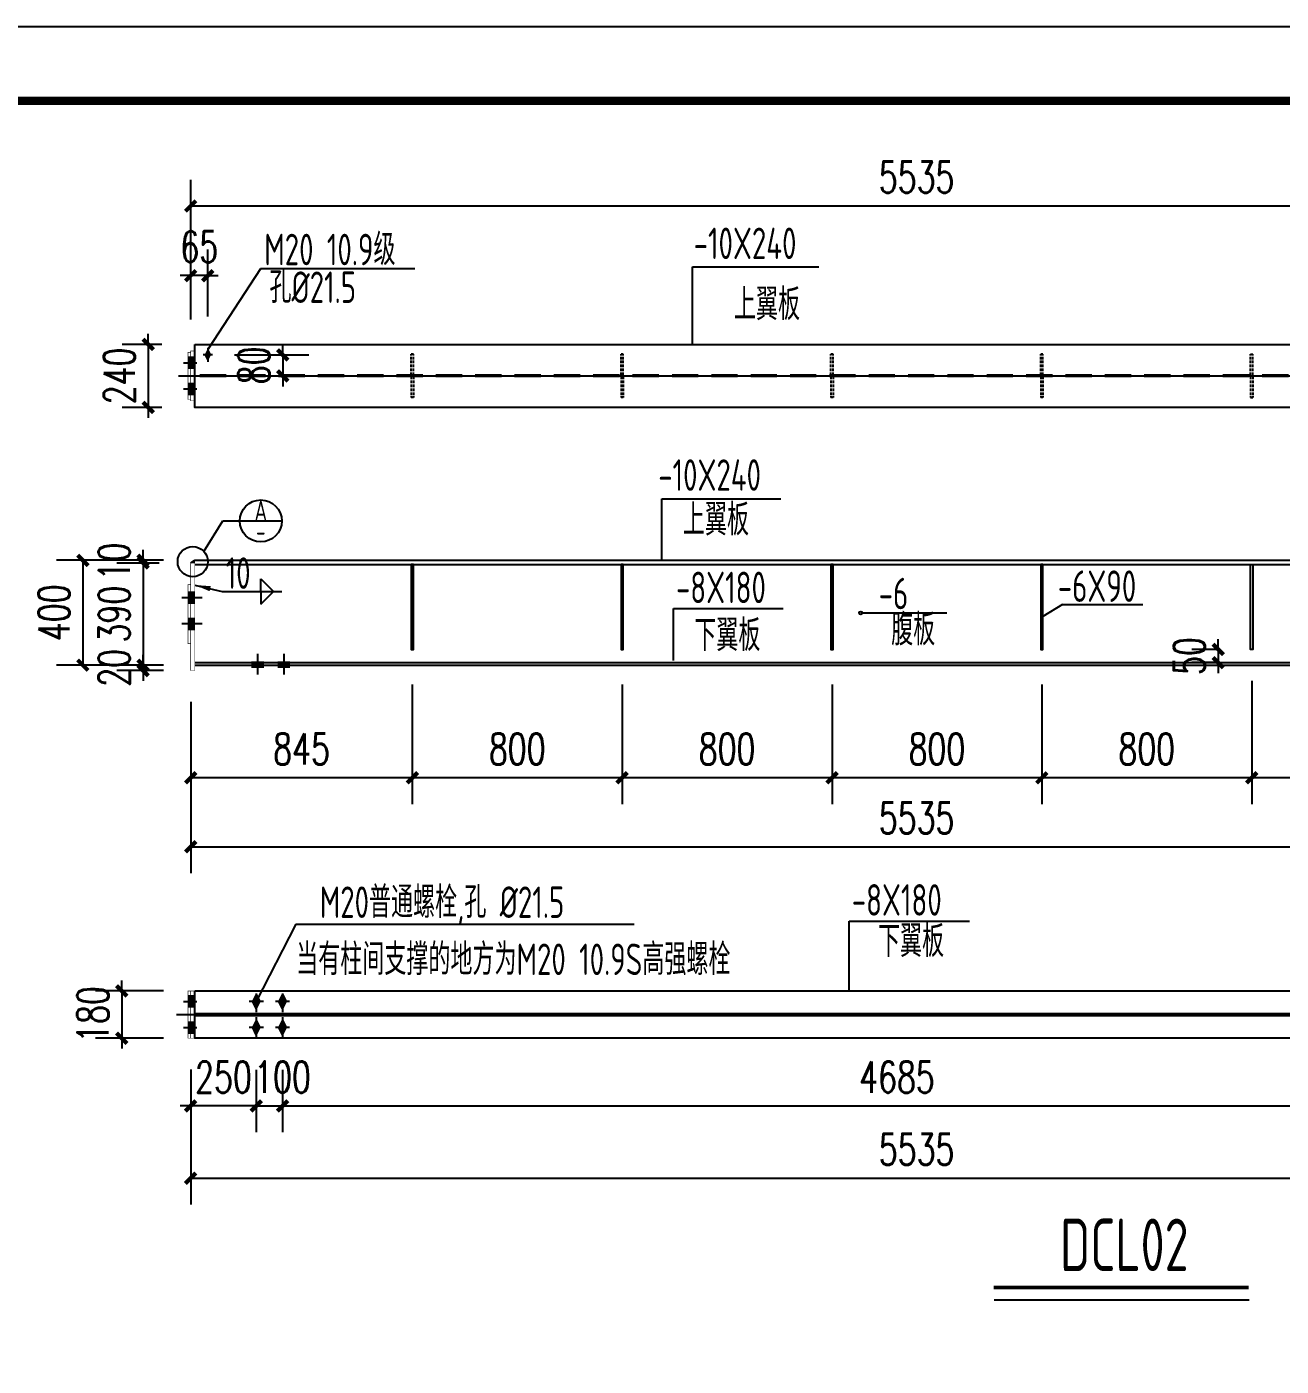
# Model space of a CAD drawing. Extents: x -89996 to 1006241, y -2176 to 440573.
# Drawn here: x 962799 to 986711, y 147058 to 172594 of the extents above; entities that cross this region are included whole.
import ezdxf
from ezdxf.enums import TextEntityAlignment as Align

# ---------------------------------------------------------------- set-up
doc = ezdxf.new("R2010")
doc.units = 0
doc.header["$LTSCALE"] = 1000
doc.header["$MEASUREMENT"] = 0
doc.linetypes.add('ACAD_ISO04W100', pattern=[30.5, 24, -3, 0.5, -3])
doc.linetypes.add('DASHED', pattern=[0.75, 0.5, -0.25])
for name, color, linetype in [('AXIS', 3, 'Continuous'), ('BOLT', 251, 'Continuous'), ('NUM', 7, 'Continuous'), ('PUB_TITLE', 4, 'Continuous'), ('PZ', 202, 'Continuous'), ('TEXT', 7, 'Continuous'), ('THIN', 7, 'Continuous'), ('WELD', 7, 'Continuous'), ('吊车梁', 161, 'Continuous'), ('框线', 252, 'Continuous'), ('粗实线', 2, 'Continuous'), ('轴线', 8, 'ACAD_ISO04W100')]:
    doc.layers.add(name, color=color, linetype=linetype)
doc.styles.add('_TCH_DIM_T3', font='SIMPLEX', dxfattribs={"width": 0.705882, "bigfont": 'GBCBIG'})
doc.styles.get("Standard").update_dxf_attribs({"font": 'gbenor.shx', "bigfont": 'gbcbig.shx'})
doc.styles.add('TSSD_Label', font='tssdeng.shx', dxfattribs={"width": 0.7, "bigfont": 'hztxt.shx'})
doc.styles.add('TSSD_Num', font='Tssdeng.shx', dxfattribs={"width": 0.7, "bigfont": 'hztxt.shx'})
doc.dimstyles.new('TCH-200-5', dxfattribs={"dimtxt": 595, "dimasz": 200, "dimexe": 500, "dimexo": 600, "dimgap": 252.5, "dimtad": 1, "dimdec": 0, "dimlfac": 0.2, "dimzin": 0, "dimdsep": 46, "dimtxsty": '_TCH_DIM_T3', "dimblk": 'ARCHTICK', "dimcen": 0.09, "dimclrd": 124, "dimclre": 124, "dimclrt": 7, "dimazin": 2, "dimtfac": 1, "dimtdec": 0, "dimtix": 1, "dimtmove": 2, "dimatfit": 3, "dimfxl": 0, "dimtolj": 1, "dimtzin": 0, "dimarcsym": 0})
doc.dimstyles.new('TSSD_LEADER_STYLE_200.0', dxfattribs={"dimtxt": 0.18, "dimasz": 200, "dimexe": 0.18, "dimexo": 0.0625, "dimgap": 0.09, "dimtad": 0, "dimtih": 1, "dimtoh": 1, "dimdec": 4, "dimzin": 0, "dimdsep": 46, "dimtxsty": 'Standard', "dimcen": 0.09, "dimadec": 0, "dimazin": 0, "dimtfac": 1, "dimtdec": 4, "dimtofl": 0, "dimtmove": 0, "dimatfit": 3, "dimfxl": 0, "dimtolj": 1, "dimtzin": 0, "dimarcsym": 0})

# ---------------------------------------------------------------- blocks, each defined once
blk = doc.blocks.new('ts_idx')
at = {"layer": 'THIN', "color": 0, "linetype": 'ByBlock', "lineweight": -2}
blk.add_line((-0.5, 0), (0.5, 0), dxfattribs=at)
blk.add_circle((0, 0), 0.5, dxfattribs=at)
at = {"layer": 'THIN', "color": 0, "linetype": 'ByBlock', "lineweight": -2, "style": 'TSSD_Num', "width": 0.7}
for tag, p in [('1', (0, 0.25)), ('A', (0, -0.25))]:
    blk.add_attdef(tag, text='', height=0.5, dxfattribs=at).set_placement(p, align=Align.MIDDLE_CENTER)
blk = doc.blocks.new('_WELD004')
at = {"color": 0, "linetype": 'ByBlock'}
for p, q in [((0, 1), (1, 0)), ((0, 0), (0, 1))]:
    blk.add_line(p, q, dxfattribs=at)
blk = doc.blocks.new('_ArchTick')
at = {"color": 0, "linetype": 'ByBlock', "const_width": 0.4}
blk.add_lwpolyline([(-0.5, -0.5), (0.5, 0.5)], dxfattribs=at)
blk = doc.blocks.new('*D1348')
at = {"layer": 'AXIS', "color": 124, "lineweight": -2, "transparency": 16777216}
for p, q in [((985510, 160722), (985510, 160922)), ((985528, 160722), (985010, 160722)), ((985510, 160722), (985510, 160472)), ((985509, 160472), (985010, 160472)), ((985510, 160472), (985510, 160272))]:
    blk.add_line(p, q, dxfattribs=at)
at = {"layer": 'Defpoints', "color": 0, "transparency": 16777216}
for p in [(986128, 160722, -3397), (985510, 160472), (986109, 160472, -6435)]:
    blk.add_point(p, dxfattribs=at)
at = {"layer": 'AXIS', "color": 124, "lineweight": -2, "transparency": 16777216, "xscale": 200, "yscale": 200, "zscale": 200}
for p, rotation in [((985510, 160722), 270), ((985510, 160472), 90)]:
    blk.add_blockref('_ArchTick', p, dxfattribs=dict(at, rotation=rotation))
at = {"layer": 'AXIS', "color": 7, "transparency": 16777216, "insert": (984960, 160597), "char_height": 595, "attachment_point": 5, "rotation": 90, "style": '_TCH_DIM_T3'}
blk.add_mtext('\\A1;50', dxfattribs=at)
blk = doc.blocks.new('*D1358')
at = {"layer": 'AXIS', "color": 124, "lineweight": -2, "transparency": 16777216}
for p, q in [((967678, 166338), (967678, 166538)), ((966758, 166338), (968178, 166338)), ((967678, 166338), (967678, 165938)), ((966712, 165938), (968178, 165938)), ((967678, 165938), (967678, 165738))]:
    blk.add_line(p, q, dxfattribs=at)
at = {"layer": 'Defpoints', "color": 0, "transparency": 16777216}
for p in [(966158, 166338, 2366), (966112, 165938, 2174), (967678, 165938)]:
    blk.add_point(p, dxfattribs=at)
at = {"layer": 'AXIS', "color": 124, "lineweight": -2, "transparency": 16777216, "xscale": 200, "yscale": 200, "zscale": 200}
for p, rotation in [((967678, 166338), 270), ((967678, 165938), 90)]:
    blk.add_blockref('_ArchTick', p, dxfattribs=dict(at, rotation=rotation))
at = {"layer": 'AXIS', "color": 7, "transparency": 16777216, "insert": (967128, 166138), "char_height": 595, "attachment_point": 5, "rotation": 90, "style": '_TCH_DIM_T3'}
blk.add_mtext('\\A1;80', dxfattribs=at)
blk = doc.blocks.new('*D1359')
at = {"layer": 'AXIS', "color": 124, "lineweight": -2, "transparency": 16777216}
for p, q in [((965923, 167013), (965923, 168349)), ((966248, 167073), (966248, 168349)), ((965923, 167849), (965723, 167849)), ((966248, 167849), (965923, 167849)), ((966248, 167849), (966448, 167849))]:
    blk.add_line(p, q, dxfattribs=at)
at = {"layer": 'Defpoints', "color": 0, "transparency": 16777216}
for p in [(965923, 167849), (965923, 166413, 2366), (966248, 166473, 2366)]:
    blk.add_point(p, dxfattribs=at)
at = {"layer": 'AXIS', "color": 124, "lineweight": -2, "transparency": 16777216, "xscale": 200, "yscale": 200, "zscale": 200}
blk.add_blockref('_ArchTick', (965923, 167849), dxfattribs=at)
at = {"layer": 'AXIS', "color": 124, "lineweight": -2, "transparency": 16777216, "xscale": 200, "yscale": 200, "zscale": 200, "rotation": 180}
blk.add_blockref('_ArchTick', (966248, 167849), dxfattribs=at)
at = {"layer": 'AXIS', "color": 7, "transparency": 16777216, "insert": (966086, 168399), "char_height": 595, "attachment_point": 5, "style": '_TCH_DIM_T3'}
blk.add_mtext('\\A1;65', dxfattribs=at)
blk = doc.blocks.new('*D1349')
at = {"layer": 'AXIS', "color": 124, "lineweight": -2, "transparency": 16777216}
for p, q in [((965373, 166538), (964614, 166538)), ((965114, 166538), (965114, 166738)), ((965114, 166538), (965114, 165338)), ((965373, 165338), (964614, 165338)), ((965114, 165338), (965114, 165138))]:
    blk.add_line(p, q, dxfattribs=at)
at = {"layer": 'Defpoints', "color": 0, "transparency": 16777216}
for p in [(965973, 166538, 2123), (965114, 165338), (965973, 165338, 2123)]:
    blk.add_point(p, dxfattribs=at)
at = {"layer": 'AXIS', "color": 124, "lineweight": -2, "transparency": 16777216, "xscale": 200, "yscale": 200, "zscale": 200}
for p, rotation in [((965114, 166538), 270), ((965114, 165338), 90)]:
    blk.add_blockref('_ArchTick', p, dxfattribs=dict(at, rotation=rotation))
at = {"layer": 'AXIS', "color": 7, "transparency": 16777216, "insert": (964564, 165938), "char_height": 595, "attachment_point": 5, "rotation": 90, "style": '_TCH_DIM_T3'}
blk.add_mtext('\\A1;240', dxfattribs=at)
blk = doc.blocks.new('*D1360')
at = {"layer": 'AXIS', "color": 124, "lineweight": -2, "transparency": 16777216}
for p, q in [((965403, 162422), (964515, 162422)), ((965015, 162422), (965015, 162622)), ((965015, 162422), (965015, 162371)), ((965323, 162371), (964515, 162371)), ((965015, 162371), (965015, 162171))]:
    blk.add_line(p, q, dxfattribs=at)
at = {"layer": 'Defpoints', "color": 0, "transparency": 16777216}
for p in [(966003, 162422, 16984), (965015, 162371), (965923, 162371, 16984)]:
    blk.add_point(p, dxfattribs=at)
at = {"layer": 'AXIS', "color": 124, "lineweight": -2, "transparency": 16777216, "xscale": 200, "yscale": 200, "zscale": 200}
for p, rotation in [((965015, 162422), 270), ((965015, 162371), 90)]:
    blk.add_blockref('_ArchTick', p, dxfattribs=dict(at, rotation=rotation))
at = {"layer": 'AXIS', "color": 7, "transparency": 16777216, "insert": (964465, 162396), "char_height": 595, "attachment_point": 5, "rotation": 90, "style": '_TCH_DIM_T3'}
blk.add_mtext('\\A1;10', dxfattribs=at)
blk = doc.blocks.new('*D1361')
at = {"layer": 'AXIS', "color": 124, "lineweight": -2, "transparency": 16777216}
for p, q in [((965015, 160422), (965015, 160622)), ((965403, 160422), (964515, 160422)), ((965015, 160422), (965015, 160322)), ((965403, 160322), (964515, 160322)), ((965015, 160322), (965015, 160122))]:
    blk.add_line(p, q, dxfattribs=at)
at = {"layer": 'Defpoints', "color": 0, "transparency": 16777216}
for p in [(966003, 160422, 16984), (965015, 160322), (966003, 160322, 16984)]:
    blk.add_point(p, dxfattribs=at)
at = {"layer": 'AXIS', "color": 124, "lineweight": -2, "transparency": 16777216, "xscale": 200, "yscale": 200, "zscale": 200}
for p, rotation in [((965015, 160422), 270), ((965015, 160322), 90)]:
    blk.add_blockref('_ArchTick', p, dxfattribs=dict(at, rotation=rotation))
at = {"layer": 'AXIS', "color": 7, "transparency": 16777216, "insert": (964465, 160372), "char_height": 595, "attachment_point": 5, "rotation": 90, "style": '_TCH_DIM_T3'}
blk.add_mtext('\\A1;20', dxfattribs=at)
blk = doc.blocks.new('*D1350')
at = {"layer": 'AXIS', "color": 124, "lineweight": -2, "transparency": 16777216}
for p, q in [((965923, 159722), (965923, 156460)), ((993598, 159722), (993598, 156460)), ((965923, 156960), (993598, 156960))]:
    blk.add_line(p, q, dxfattribs=at)
at = {"layer": 'Defpoints', "color": 0, "transparency": 16777216}
for p in [(965923, 160322, 3397), (993598, 160322, 9074), (993598, 156960)]:
    blk.add_point(p, dxfattribs=at)
at = {"layer": 'AXIS', "color": 124, "lineweight": -2, "transparency": 16777216, "xscale": 200, "yscale": 200, "zscale": 200, "rotation": 180}
blk.add_blockref('_ArchTick', (965923, 156960), dxfattribs=at)
at = {"layer": 'AXIS', "color": 124, "lineweight": -2, "transparency": 16777216, "xscale": 200, "yscale": 200, "zscale": 200}
blk.add_blockref('_ArchTick', (993598, 156960), dxfattribs=at)
at = {"layer": 'AXIS', "color": 7, "transparency": 16777216, "insert": (979761, 157510), "char_height": 595, "width": 1480, "attachment_point": 5, "style": '_TCH_DIM_T3'}
blk.add_mtext('\\A1;5535', dxfattribs=at)
blk = doc.blocks.new('*D1351')
at = {"layer": 'AXIS', "color": 124, "lineweight": -2, "transparency": 16777216}
for p, q in [((970148, 160057), (970148, 157776)), ((974148, 160057), (974148, 157776)), ((974148, 158276), (970148, 158276))]:
    blk.add_line(p, q, dxfattribs=at)
at = {"layer": 'Defpoints', "color": 0, "transparency": 16777216}
for p in [(970148, 160657), (974148, 160657), (970148, 158276)]:
    blk.add_point(p, dxfattribs=at)
at = {"layer": 'AXIS', "color": 124, "lineweight": -2, "transparency": 16777216, "xscale": 200, "yscale": 200, "zscale": 200, "rotation": 180}
blk.add_blockref('_ArchTick', (970148, 158276), dxfattribs=at)
at = {"layer": 'AXIS', "color": 124, "lineweight": -2, "transparency": 16777216, "xscale": 200, "yscale": 200, "zscale": 200}
blk.add_blockref('_ArchTick', (974148, 158276), dxfattribs=at)
at = {"layer": 'AXIS', "color": 7, "transparency": 16777216, "insert": (972148, 158826), "char_height": 595, "attachment_point": 5, "style": '_TCH_DIM_T3'}
blk.add_mtext('\\A1;800', dxfattribs=at)
blk = doc.blocks.new('*D1352')
at = {"layer": 'AXIS', "color": 124, "lineweight": -2, "transparency": 16777216}
for p, q in [((970148, 160057), (970148, 157776)), ((965923, 159722), (965923, 157776)), ((970148, 158276), (965923, 158276))]:
    blk.add_line(p, q, dxfattribs=at)
at = {"layer": 'Defpoints', "color": 0, "transparency": 16777216}
for p in [(970148, 160657), (965923, 160322, 3397), (965923, 158276)]:
    blk.add_point(p, dxfattribs=at)
at = {"layer": 'AXIS', "color": 124, "lineweight": -2, "transparency": 16777216, "xscale": 200, "yscale": 200, "zscale": 200, "rotation": 180}
blk.add_blockref('_ArchTick', (965923, 158276), dxfattribs=at)
at = {"layer": 'AXIS', "color": 124, "lineweight": -2, "transparency": 16777216, "xscale": 200, "yscale": 200, "zscale": 200}
blk.add_blockref('_ArchTick', (970148, 158276), dxfattribs=at)
at = {"layer": 'AXIS', "color": 7, "transparency": 16777216, "insert": (968036, 158826), "char_height": 595, "attachment_point": 5, "style": '_TCH_DIM_T3'}
blk.add_mtext('\\A1;845', dxfattribs=at)
blk = doc.blocks.new('*D1362')
at = {"layer": 'AXIS', "color": 124, "lineweight": -2, "transparency": 16777216}
for p, q in [((965403, 162422), (963368, 162422)), ((963868, 162422), (963868, 160422)), ((965403, 160422), (963368, 160422))]:
    blk.add_line(p, q, dxfattribs=at)
at = {"layer": 'Defpoints', "color": 0, "transparency": 16777216}
for p in [(966003, 162422, 3397), (963868, 160422), (966003, 160422, 3397)]:
    blk.add_point(p, dxfattribs=at)
at = {"layer": 'AXIS', "color": 124, "lineweight": -2, "transparency": 16777216, "xscale": 200, "yscale": 200, "zscale": 200}
for p, rotation in [((963868, 162422), 90), ((963868, 160422), 270)]:
    blk.add_blockref('_ArchTick', p, dxfattribs=dict(at, rotation=rotation))
at = {"layer": 'AXIS', "color": 7, "transparency": 16777216, "insert": (963318, 161422), "char_height": 595, "attachment_point": 5, "rotation": 90, "style": '_TCH_DIM_T3'}
blk.add_mtext('\\A1;400', dxfattribs=at)
blk = doc.blocks.new('*D1363')
at = {"layer": 'AXIS', "color": 124, "lineweight": -2, "transparency": 16777216}
for p, q in [((965323, 162371), (964515, 162371)), ((965015, 162371), (965015, 160422)), ((965403, 160422), (964515, 160422))]:
    blk.add_line(p, q, dxfattribs=at)
at = {"layer": 'Defpoints', "color": 0, "transparency": 16777216}
for p in [(965923, 162371, 3397), (965015, 160422), (966003, 160422, 3397)]:
    blk.add_point(p, dxfattribs=at)
at = {"layer": 'AXIS', "color": 124, "lineweight": -2, "transparency": 16777216, "xscale": 200, "yscale": 200, "zscale": 200}
for p, rotation in [((965015, 162371), 90), ((965015, 160422), 270)]:
    blk.add_blockref('_ArchTick', p, dxfattribs=dict(at, rotation=rotation))
at = {"layer": 'AXIS', "color": 7, "transparency": 16777216, "insert": (964465, 161396), "char_height": 595, "attachment_point": 5, "rotation": 90, "style": '_TCH_DIM_T3'}
blk.add_mtext('\\A1;390', dxfattribs=at)
blk = doc.blocks.new('*D1353')
at = {"layer": 'AXIS', "color": 124, "lineweight": -2, "transparency": 16777216}
for p, q in [((965923, 167013), (965923, 169678)), ((993598, 167013), (993598, 169678)), ((965923, 169178), (993598, 169178))]:
    blk.add_line(p, q, dxfattribs=at)
at = {"layer": 'Defpoints', "color": 0, "transparency": 16777216}
for p in [(993598, 169178), (965923, 166413, 3397), (993598, 166413, 9074)]:
    blk.add_point(p, dxfattribs=at)
at = {"layer": 'AXIS', "color": 124, "lineweight": -2, "transparency": 16777216, "xscale": 200, "yscale": 200, "zscale": 200, "rotation": 180}
blk.add_blockref('_ArchTick', (965923, 169178), dxfattribs=at)
at = {"layer": 'AXIS', "color": 124, "lineweight": -2, "transparency": 16777216, "xscale": 200, "yscale": 200, "zscale": 200}
blk.add_blockref('_ArchTick', (993598, 169178), dxfattribs=at)
at = {"layer": 'AXIS', "color": 7, "transparency": 16777216, "insert": (979761, 169728), "char_height": 595, "attachment_point": 5, "style": '_TCH_DIM_T3'}
blk.add_mtext('\\A1;5535', dxfattribs=at)
blk = doc.blocks.new('*D1364')
at = {"layer": 'AXIS', "color": 124, "lineweight": -2, "transparency": 16777216}
for p, q in [((964609, 154213), (964609, 154413)), ((965403, 154213), (964109, 154213)), ((964609, 154213), (964609, 153313)), ((965403, 153313), (964109, 153313)), ((964609, 153313), (964609, 153113))]:
    blk.add_line(p, q, dxfattribs=at)
at = {"layer": 'Defpoints', "color": 0, "transparency": 16777216}
for p in [(966003, 154213, 2977), (964609, 153313), (966003, 153313, 2977)]:
    blk.add_point(p, dxfattribs=at)
at = {"layer": 'AXIS', "color": 124, "lineweight": -2, "transparency": 16777216, "xscale": 200, "yscale": 200, "zscale": 200}
for p, rotation in [((964609, 154213), 270), ((964609, 153313), 90)]:
    blk.add_blockref('_ArchTick', p, dxfattribs=dict(at, rotation=rotation))
at = {"layer": 'AXIS', "color": 7, "transparency": 16777216, "insert": (964059, 153763), "char_height": 595, "attachment_point": 5, "rotation": 90, "style": '_TCH_DIM_T3'}
blk.add_mtext('\\A1;180', dxfattribs=at)
blk = doc.blocks.new('*D1365')
at = {"layer": 'AXIS', "color": 124, "lineweight": -2, "transparency": 16777216}
for p, q in [((965923, 152713), (965923, 151520)), ((967173, 152710), (967173, 151520)), ((965923, 152020), (965723, 152020)), ((967173, 152020), (965923, 152020)), ((967173, 152020), (967373, 152020))]:
    blk.add_line(p, q, dxfattribs=at)
at = {"layer": 'Defpoints', "color": 0, "transparency": 16777216}
for p in [(965923, 153313, 3397), (967173, 153310, 2977), (965923, 152020)]:
    blk.add_point(p, dxfattribs=at)
at = {"layer": 'AXIS', "color": 124, "lineweight": -2, "transparency": 16777216, "xscale": 200, "yscale": 200, "zscale": 200}
blk.add_blockref('_ArchTick', (965923, 152020), dxfattribs=at)
at = {"layer": 'AXIS', "color": 124, "lineweight": -2, "transparency": 16777216, "xscale": 200, "yscale": 200, "zscale": 200, "rotation": 180}
blk.add_blockref('_ArchTick', (967173, 152020), dxfattribs=at)
at = {"layer": 'AXIS', "color": 7, "transparency": 16777216, "insert": (966548, 152570), "char_height": 595, "attachment_point": 5, "style": '_TCH_DIM_T3'}
blk.add_mtext('\\A1;250', dxfattribs=at)
blk = doc.blocks.new('*D1366')
at = {"layer": 'AXIS', "color": 124, "lineweight": -2, "transparency": 16777216}
for p, q in [((967173, 152710), (967173, 151520)), ((967673, 152710), (967673, 151520)), ((967173, 152020), (966973, 152020)), ((967173, 152020), (967673, 152020)), ((967673, 152020), (967873, 152020))]:
    blk.add_line(p, q, dxfattribs=at)
at = {"layer": 'Defpoints', "color": 0, "transparency": 16777216}
for p in [(967173, 153310, 2977), (967673, 153310, 2977), (967673, 152020)]:
    blk.add_point(p, dxfattribs=at)
at = {"layer": 'AXIS', "color": 124, "lineweight": -2, "transparency": 16777216, "xscale": 200, "yscale": 200, "zscale": 200}
blk.add_blockref('_ArchTick', (967173, 152020), dxfattribs=at)
at = {"layer": 'AXIS', "color": 124, "lineweight": -2, "transparency": 16777216, "xscale": 200, "yscale": 200, "zscale": 200, "rotation": 180}
blk.add_blockref('_ArchTick', (967673, 152020), dxfattribs=at)
at = {"layer": 'AXIS', "color": 7, "transparency": 16777216, "insert": (967673, 152570), "char_height": 595, "attachment_point": 5, "style": '_TCH_DIM_T3'}
blk.add_mtext('\\A1;100', dxfattribs=at)
blk = doc.blocks.new('*D1367')
at = {"layer": 'AXIS', "color": 124, "lineweight": -2, "transparency": 16777216}
for p, q in [((967673, 152710), (967673, 151520)), ((991098, 152710), (991098, 151520)), ((967673, 152020), (991098, 152020))]:
    blk.add_line(p, q, dxfattribs=at)
at = {"layer": 'Defpoints', "color": 0, "transparency": 16777216}
for p in [(967673, 153310, 2977), (991098, 153310, 25219), (991098, 152020)]:
    blk.add_point(p, dxfattribs=at)
at = {"layer": 'AXIS', "color": 124, "lineweight": -2, "transparency": 16777216, "xscale": 200, "yscale": 200, "zscale": 200, "rotation": 180}
blk.add_blockref('_ArchTick', (967673, 152020), dxfattribs=at)
at = {"layer": 'AXIS', "color": 124, "lineweight": -2, "transparency": 16777216, "xscale": 200, "yscale": 200, "zscale": 200}
blk.add_blockref('_ArchTick', (991098, 152020), dxfattribs=at)
at = {"layer": 'AXIS', "color": 7, "transparency": 16777216, "insert": (979386, 152570), "char_height": 595, "attachment_point": 5, "style": '_TCH_DIM_T3'}
blk.add_mtext('\\A1;4685', dxfattribs=at)
blk = doc.blocks.new('*D1368')
at = {"layer": 'AXIS', "color": 124, "lineweight": -2, "transparency": 16777216}
for p, q in [((965923, 152713), (965923, 150142)), ((993598, 152713), (993598, 150142)), ((965923, 150642), (993598, 150642))]:
    blk.add_line(p, q, dxfattribs=at)
at = {"layer": 'Defpoints', "color": 0, "transparency": 16777216}
for p in [(965923, 153313, 3397), (993598, 153313, 8654), (993598, 150642)]:
    blk.add_point(p, dxfattribs=at)
at = {"layer": 'AXIS', "color": 124, "lineweight": -2, "transparency": 16777216, "xscale": 200, "yscale": 200, "zscale": 200, "rotation": 180}
blk.add_blockref('_ArchTick', (965923, 150642), dxfattribs=at)
at = {"layer": 'AXIS', "color": 124, "lineweight": -2, "transparency": 16777216, "xscale": 200, "yscale": 200, "zscale": 200}
blk.add_blockref('_ArchTick', (993598, 150642), dxfattribs=at)
at = {"layer": 'AXIS', "color": 7, "transparency": 16777216, "insert": (979761, 151192), "char_height": 595, "attachment_point": 5, "style": '_TCH_DIM_T3'}
blk.add_mtext('\\A1;{\\W0.70588;5535}', dxfattribs=at)
blk = doc.blocks.new('*D1354')
at = {"layer": 'AXIS', "color": 124, "lineweight": -2, "transparency": 16777216}
for p, q in [((978148, 160057), (978148, 157776)), ((982148, 160057), (982148, 157776)), ((982148, 158276), (978148, 158276))]:
    blk.add_line(p, q, dxfattribs=at)
at = {"layer": 'Defpoints', "color": 0, "transparency": 16777216}
for p in [(978148, 160657), (982148, 160657), (978148, 158276)]:
    blk.add_point(p, dxfattribs=at)
at = {"layer": 'AXIS', "color": 124, "lineweight": -2, "transparency": 16777216, "xscale": 200, "yscale": 200, "zscale": 200, "rotation": 180}
blk.add_blockref('_ArchTick', (978148, 158276), dxfattribs=at)
at = {"layer": 'AXIS', "color": 124, "lineweight": -2, "transparency": 16777216, "xscale": 200, "yscale": 200, "zscale": 200}
blk.add_blockref('_ArchTick', (982148, 158276), dxfattribs=at)
at = {"layer": 'AXIS', "color": 7, "transparency": 16777216, "insert": (980148, 158826), "char_height": 595, "attachment_point": 5, "style": '_TCH_DIM_T3'}
blk.add_mtext('\\A1;800', dxfattribs=at)
blk = doc.blocks.new('*D1355')
at = {"layer": 'AXIS', "color": 124, "lineweight": -2, "transparency": 16777216}
for p, q in [((986148, 160122), (986148, 157776)), ((982148, 160057), (982148, 157776)), ((986148, 158276), (982148, 158276))]:
    blk.add_line(p, q, dxfattribs=at)
at = {"layer": 'Defpoints', "color": 0, "transparency": 16777216}
for p in [(982148, 160657), (986148, 160722), (982148, 158276)]:
    blk.add_point(p, dxfattribs=at)
at = {"layer": 'AXIS', "color": 124, "lineweight": -2, "transparency": 16777216, "xscale": 200, "yscale": 200, "zscale": 200, "rotation": 180}
blk.add_blockref('_ArchTick', (982148, 158276), dxfattribs=at)
at = {"layer": 'AXIS', "color": 124, "lineweight": -2, "transparency": 16777216, "xscale": 200, "yscale": 200, "zscale": 200}
blk.add_blockref('_ArchTick', (986148, 158276), dxfattribs=at)
at = {"layer": 'AXIS', "color": 7, "transparency": 16777216, "insert": (984148, 158826), "char_height": 595, "attachment_point": 5, "style": '_TCH_DIM_T3'}
blk.add_mtext('\\A1;800', dxfattribs=at)
blk = doc.blocks.new('*D1356')
at = {"layer": 'AXIS', "color": 124, "lineweight": -2, "transparency": 16777216}
for p, q in [((986148, 160122), (986148, 157776)), ((990148, 160122), (990148, 157776)), ((990148, 158276), (986148, 158276))]:
    blk.add_line(p, q, dxfattribs=at)
at = {"layer": 'Defpoints', "color": 0, "transparency": 16777216}
for p in [(986148, 160722), (990148, 160722), (986148, 158276)]:
    blk.add_point(p, dxfattribs=at)
at = {"layer": 'AXIS', "color": 124, "lineweight": -2, "transparency": 16777216, "xscale": 200, "yscale": 200, "zscale": 200, "rotation": 180}
blk.add_blockref('_ArchTick', (986148, 158276), dxfattribs=at)
at = {"layer": 'AXIS', "color": 124, "lineweight": -2, "transparency": 16777216, "xscale": 200, "yscale": 200, "zscale": 200}
blk.add_blockref('_ArchTick', (990148, 158276), dxfattribs=at)
at = {"layer": 'AXIS', "color": 7, "transparency": 16777216, "insert": (988148, 158826), "char_height": 595, "attachment_point": 5, "style": '_TCH_DIM_T3'}
blk.add_mtext('\\A1;800', dxfattribs=at)
blk = doc.blocks.new('*D1357')
at = {"layer": 'AXIS', "color": 124, "lineweight": -2, "transparency": 16777216}
for p, q in [((974148, 160057), (974148, 157776)), ((978148, 160057), (978148, 157776)), ((978148, 158276), (974148, 158276))]:
    blk.add_line(p, q, dxfattribs=at)
at = {"layer": 'Defpoints', "color": 0, "transparency": 16777216}
for p in [(974148, 160657), (978148, 160657), (974148, 158276)]:
    blk.add_point(p, dxfattribs=at)
at = {"layer": 'AXIS', "color": 124, "lineweight": -2, "transparency": 16777216, "xscale": 200, "yscale": 200, "zscale": 200, "rotation": 180}
blk.add_blockref('_ArchTick', (974148, 158276), dxfattribs=at)
at = {"layer": 'AXIS', "color": 124, "lineweight": -2, "transparency": 16777216, "xscale": 200, "yscale": 200, "zscale": 200}
blk.add_blockref('_ArchTick', (978148, 158276), dxfattribs=at)
at = {"layer": 'AXIS', "color": 7, "transparency": 16777216, "insert": (976148, 158826), "char_height": 595, "attachment_point": 5, "style": '_TCH_DIM_T3'}
blk.add_mtext('\\A1;800', dxfattribs=at)

msp = doc.modelspace()

# ---------------------------------------------------------------- hatches: boundary and pattern name
at = {"layer": 'BOLT'}
for points in [[(966248, 166428.47), (966293, 166338.47), (966248, 166248.47), (966203, 166338.47)], [(967173, 154147.69), (967240.5, 154012.69), (967173, 153877.69), (967105.5, 154012.69)], [(967673, 154147.69), (967740.5, 154012.69), (967673, 153877.69), (967605.5, 154012.69)], [(967173, 153647.69), (967240.5, 153512.69), (967173, 153377.69), (967105.5, 153512.69)], [(967673, 153647.69), (967740.5, 153512.69), (967673, 153377.69), (967605.5, 153512.69)]]:
    msp.add_hatch(color=256, dxfattribs=at).paths.add_polyline_path(points)
at = {"layer": '粗实线'}
h = msp.add_hatch(color=256, dxfattribs=at)
h.set_gradient(color1=(139, 134, 116), one_color=1, tint=1, name='SPHERICAL')
h.paths.add_polyline_path([(966003, 162421.88), (965923, 162371.88), (966003, 162371.88)])

# ---------------------------------------------------------------- linework, layer by layer
at = {"layer": 'AXIS'}
for p, q in [((967255.79, 167980.48), (966248, 166438.47)), ((970197.35, 167980.48), (967255.79, 167980.48)), ((975488.49, 166538.47), (975488.49, 168019.27)), ((975488.49, 168019.27), (977898, 168019.27, -3396.79)), ((974906.85, 163594.35, -4413.78), (977174.17, 163594.35, -4413.78)), ((974906.85, 162421.88, -4413.78), (974906.85, 163594.35, -4413.78)), ((966174.57, 162591.84), (966535.24, 163172.66)), ((966535.24, 163172.66), (966859.81, 163172.66)), ((975124.34, 160514.88, -9799.88), (975124.34, 161503.02, -9799.88)), ((975124.34, 161503.02, -9799.88), (977214.21, 161503.02, -9799.88)), ((978694.92, 161418.24, -3366.75), (980339.26, 161418.24, -3366.75)), ((982540.29, 161578.86, -3396.79), (982168, 161350.98, -3396.79)), ((982540.29, 161578.86, -3396.79), (984072.6, 161578.86, -3396.79)), ((978476.09, 154212.69, -419.43), (978476.09, 155545.57, -419.43)), ((978476.09, 155545.57, -419.43), (980765.96, 155545.57, -419.43)), ((967930, 155488.28, -419.43), (967173, 154012.69, -419.43)), ((967930, 155488.28, -419.43), (974374.09, 155488.28, -419.43))]:
    msp.add_line(p, q, dxfattribs=at)
at = {"layer": 'AXIS', "color": 11, "true_color": 0xf27172, "const_width": 10}
for points in [[(965873, 166388.47), (965873, 165488.47), (965923, 165488.47), (965923, 166388.47), (965873, 166388.47)], [(965923, 166413.47), (965923, 165463.47), (966003, 165463.47), (966003, 166413.47), (965923, 166413.47)], [(965923, 162370.88), (965923, 160321.88), (966003, 160321.88), (966003, 162370.88), (965923, 162370.88)], [(965872.98, 154212.69), (965873, 153312.69), (965923, 153312.69), (965922.98, 154212.69), (965872.98, 154212.69)], [(965923, 154212.69), (965923, 153312.69), (966003, 153312.69), (966003, 154212.69), (965923, 154212.69)]]:
    msp.add_lwpolyline(points, dxfattribs=at)
at = {"layer": 'AXIS', "color": 11, "true_color": 0xf27172, "const_width": 10, "elevation": -3396.79}
msp.add_lwpolyline([(965873, 161958.88), (965873, 160833.88), (965923, 160833.88), (965923, 161958.88), (965873, 161958.88)], dxfattribs=at)
at = {"layer": 'AXIS'}
for centre, radius in [((965963, 162396.88), 287.7), ((978694.92, 161418.24, -3366.75), 30.51)]:
    msp.add_circle(centre, radius, dxfattribs=at)
at = {"layer": 'BOLT'}
for p, q in [((966338, 166338.47), (966158, 166338.47)), ((966248, 166428.47), (966203, 166338.47)), ((966248, 166248.47), (966203, 166338.47)), ((966248, 166473.47), (966248, 166203.47)), ((966248, 166428.47), (966293, 166338.47)), ((966248, 166248.47), (966293, 166338.47)), ((965787.91, 166188.47), (966039.67, 166188.47)), ((965787.91, 165688.47), (966039.67, 165688.47)), ((965873, 165688.47), (965973, 165688.47)), ((965787.91, 154012.69), (966039.67, 154012.69)), ((967308, 154012.69, -419.43), (967038, 154012.69, -419.43)), ((967173, 154147.69, -419.43), (967105.5, 154012.69, -419.43)), ((967173, 153877.69, -419.43), (967105.5, 154012.69, -419.43)), ((967173, 154165.19, -419.43), (967173, 153810.19, -419.43)), ((967173, 154147.69, -419.43), (967240.5, 154012.69, -419.43)), ((967173, 153877.69, -419.43), (967240.5, 154012.69, -419.43)), ((967808, 154012.69, -419.43), (967538, 154012.69, -419.43)), ((967673, 154147.69, -419.43), (967605.5, 154012.69, -419.43)), ((967673, 153877.69, -419.43), (967605.5, 154012.69, -419.43)), ((967673, 154165.19, -419.43), (967673, 153810.19, -419.43)), ((967673, 154147.69, -419.43), (967740.5, 154012.69, -419.43)), ((967673, 153877.69, -419.43), (967740.5, 154012.69, -419.43)), ((965787.91, 153512.69), (966039.67, 153512.69)), ((965873, 153512.69), (965973, 153512.69)), ((967308, 153512.69, -419.43), (967038, 153512.69, -419.43)), ((967173, 153647.69, -419.43), (967105.5, 153512.69, -419.43)), ((967173, 153377.69, -419.43), (967105.5, 153512.69, -419.43)), ((967173, 153715.19, -419.43), (967173, 153310.19, -419.43)), ((967173, 153647.69, -419.43), (967240.5, 153512.69, -419.43)), ((967173, 153377.69, -419.43), (967240.5, 153512.69, -419.43)), ((967808, 153512.69, -419.43), (967538, 153512.69, -419.43)), ((967673, 153647.69, -419.43), (967605.5, 153512.69, -419.43)), ((967673, 153377.69, -419.43), (967605.5, 153512.69, -419.43)), ((967673, 153715.19, -419.43), (967673, 153310.19, -419.43)), ((967673, 153647.69, -419.43), (967740.5, 153512.69, -419.43)), ((967673, 153377.69, -419.43), (967740.5, 153512.69, -419.43))]:
    msp.add_line(p, q, dxfattribs=at)
at = {"layer": 'BOLT', "const_width": 240}
for points in [[(965873, 166188.47), (965973, 166188.47)], [(966003, 166188.47), (965873, 166188.47)], [(965873, 165688.47), (965973, 165688.47)], [(966003, 165688.47), (965873, 165688.47)], [(967198, 160496.89), (967198, 160366.89)], [(967698, 160496.89), (967698, 160366.89)], [(965873, 154012.69), (965973, 154012.69)], [(966003, 154012.69), (965873, 154012.69)], [(965873, 153512.69), (965973, 153512.69)], [(966003, 153512.69), (965873, 153512.69)]]:
    msp.add_lwpolyline(points, dxfattribs=at)
at = {"layer": 'BOLT', "const_width": 240, "elevation": -3396.79}
for points in [[(966003, 161708.88), (965873, 161708.88)], [(966003, 161208.88), (965873, 161208.88)]]:
    msp.add_lwpolyline(points, dxfattribs=at)
at = {"layer": 'NUM', "const_width": 65.2, "elevation": -3396.79}
msp.add_lwpolyline([(981227.73, 148558.09), (986088.1, 148558.09)], dxfattribs=at)
at = {"layer": 'PUB_TITLE'}
msp.add_lwpolyline([(917140.81, 109593.71), (1006240.81, 109593.71), (1006240.81, 172593.71), (917140.81, 172593.71)], close=True, dxfattribs=at)
at = {"layer": 'PUB_TITLE', "const_width": 159.09}
msp.add_lwpolyline([(919438.79, 110300.78), (919438.79, 171179.57), (1004826.67, 171179.57), (1004826.67, 110300.78)], close=True, dxfattribs=at)
at = {"layer": 'PZ', "linetype": 'DASHED', "ltscale": 0.1}
for p, q in [((970128, 165953.47, -3396.79), (970128, 166353.47, -3396.79)), ((970168, 166353.47, -3396.79), (970128, 166353.47, -3396.79)), ((970168, 165953.47, -3396.79), (970168, 166353.47, -3396.79)), ((974128, 165953.47, -3396.79), (974128, 166353.47, -3396.79)), ((974168, 166353.47, -3396.79), (974128, 166353.47, -3396.79)), ((974168, 165953.47, -3396.79), (974168, 166353.47, -3396.79)), ((978128, 165953.47, -3396.79), (978128, 166353.47, -3396.79)), ((978168, 166353.47, -3396.79), (978128, 166353.47, -3396.79)), ((978168, 165953.47, -3396.79), (978168, 166353.47, -3396.79)), ((982128, 165953.47, -3396.79), (982128, 166353.47, -3396.79)), ((982168, 166353.47, -3396.79), (982128, 166353.47, -3396.79)), ((982168, 165953.47, -3396.79), (982168, 166353.47, -3396.79)), ((986128, 165953.47, -3396.79), (986128, 166353.47, -3396.79)), ((986128, 166353.47, -3396.79), (986168, 166353.47, -3396.79)), ((986168, 165953.47, -3396.79), (986168, 166353.47, -3396.79)), ((970128, 165923.47, -3396.79), (970128, 165523.47, -3396.79)), ((970168, 165923.47, -3396.79), (970168, 165523.47, -3396.79)), ((974128, 165923.47, -3396.79), (974128, 165523.47, -3396.79)), ((974168, 165923.47, -3396.79), (974168, 165523.47, -3396.79)), ((978128, 165923.47, -3396.79), (978128, 165523.47, -3396.79)), ((978168, 165923.47, -3396.79), (978168, 165523.47, -3396.79)), ((982128, 165923.47, -3396.79), (982128, 165523.47, -3396.79)), ((982168, 165923.47, -3396.79), (982168, 165523.47, -3396.79)), ((986128, 165923.47, -3396.79), (986128, 165523.47, -3396.79)), ((986168, 165923.47, -3396.79), (986168, 165523.47, -3396.79)), ((970168, 165523.47, -3396.79), (970128, 165523.47, -3396.79)), ((974168, 165523.47, -3396.79), (974128, 165523.47, -3396.79)), ((978168, 165523.47, -3396.79), (978128, 165523.47, -3396.79)), ((982168, 165523.47, -3396.79), (982128, 165523.47, -3396.79)), ((986128, 165523.47, -3396.79), (986168, 165523.47, -3396.79))]:
    msp.add_line(p, q, dxfattribs=at)
at = {"layer": 'PZ', "elevation": -3396.79}
for points in [[(970168, 162341.88), (970128, 162341.88), (970128, 160721.88), (970168, 160721.88)], [(974168, 162341.88), (974128, 162341.88), (974128, 160721.88), (974168, 160721.88)], [(978168, 162341.88), (978128, 162341.88), (978128, 160721.88), (978168, 160721.88)], [(982168, 162341.88), (982128, 162341.88), (982128, 160721.88), (982168, 160721.88)], [(986128, 162341.88), (986168, 162341.88), (986168, 160721.88), (986128, 160721.88)]]:
    msp.add_lwpolyline(points, close=True, dxfattribs=at)
at = {"layer": 'THIN', "elevation": -3396.79}
msp.add_lwpolyline([(981241.81, 148322.5), (986102.18, 148322.5)], dxfattribs=at)
at = {"layer": 'WELD'}
msp.add_line((966521.81, 161827.87, 591.59), (967662.84, 161827.87, 591.59), dxfattribs=at)
at = {"layer": '吊车梁', "linetype": 'DASHED'}
for p, q in [((993598, 165953.47, -7492.43), (966003, 165953.47)), ((993598, 165923.47, -7492.43), (966003, 165923.47))]:
    msp.add_line(p, q, dxfattribs=at)
at = {"layer": '吊车梁'}
for p, q in [((966003, 162421.88), (993598, 162421.88, -7492.5)), ((966003, 162341.88), (993598, 162341.88, -7492.5)), ((966003, 160471.88), (993598, 160471.88, -7492.5)), ((966003, 160421.88), (993598, 160421.88, -7492.5)), ((966003, 153782.69), (993598, 153782.69, -7051.27)), ((966003, 153742.69), (993598, 153742.69, -7038.66))]:
    msp.add_line(p, q, dxfattribs=at)
msp.add_lwpolyline([(966003, 166538.47), (993598, 166538.47), (993598, 165338.47), (966003, 165338.47)], close=True, dxfattribs=at)
at = {"layer": '吊车梁', "elevation": -419.43}
msp.add_lwpolyline([(966003, 154212.69), (993598, 154212.69), (993598, 153312.69), (966003, 153312.69)], close=True, dxfattribs=at)
at = {"layer": '框线'}
for p, q in [((966143.63, 161708.88, -3396.79), (965753.56, 161708.88, -3396.79)), ((966143.63, 161208.88, -3396.79), (965753.56, 161208.88, -3396.79)), ((967198, 160637.52), (967198, 160247.45)), ((967698, 160637.52), (967698, 160247.45))]:
    msp.add_line(p, q, dxfattribs=at)
at = {"layer": '粗实线'}
msp.add_line((965923, 162371.88), (966003, 162421.88), dxfattribs=at)
at = {"layer": '轴线'}
for p, q in [((965690.78, 165938.47), (993826.27, 165938.47, -7490.67)), ((965650.17, 153762.69), (993835.35, 153762.69, -7490.67))]:
    msp.add_line(p, q, dxfattribs=at)

# ---------------------------------------------------------------- block references
at = {"layer": 'AXIS'}
ref = msp.add_blockref('ts_idx', (967259.81, 163172.66), dxfattribs=dict(at, xscale=800, yscale=800, zscale=800))
ref.add_attrib('A', 'A', dxfattribs={"layer": 'THIN', "height": 400, "style": 'TSSD_Num', "width": 0.7}).set_placement((967259.81, 163372.66), align=Align.MIDDLE_CENTER)
ref.add_attrib('结施-04', '-', dxfattribs={"layer": 'THIN', "height": 400, "style": 'TSSD_Num', "width": 0.7}).set_placement((967259.81, 162972.66), align=Align.MIDDLE_CENTER)
at = {"layer": 'WELD', "xscale": 240, "yscale": 240, "zscale": 240}
msp.add_blockref('_WELD004', (967262.84, 161827.87, 591.59), dxfattribs=at)
at = {"layer": 'WELD', "xscale": -240, "yscale": 240, "zscale": 240, "rotation": 180}
msp.add_blockref('_WELD004', (967262.84, 161827.87, 591.59), dxfattribs=at)

# ---------------------------------------------------------------- texts
at = {"layer": 'TEXT', "style": 'TSSD_Label', "width": 0.7}
for s, height, p in [('M20 10.9级', 600, (967325.13, 168047.91, -172.16)), ('-10X240', 600, (975511.81, 168164.88, -275.46)), ('孔%%C21.5', 600, (967425.04, 167328.83, -172.16)), ('上翼板', 600, (976278.03, 167001.1, -275.46)), ('-10X240', 600, (974836.09, 163747.34, -4689.24)), ('上翼板', 600, (975305.46, 162896.2, -4689.24)), ('10', 600, (966590.06, 161877.87, 591.59)), ('-8X180', 600, (975173.51, 161605.25, -10075.34)), ('-6X90', 600, (982452.97, 161629.4, -3568.96)), ('-6', 600, (979038.67, 161490.05, -3642.21)), ('腹板', 600, (979275.13, 160800.55, -3642.21)), ('下翼板', 600, (975522.95, 160692.69, -10075.34)), ('M20普通螺栓,孔 %%C21.5', 599.9998, (968383.5, 155604.39, -591.59)), ('-8X180', 600, (978525.26, 155647.79, -694.89)), ('下翼板', 600, (979024.69, 154860.24, -694.89)), ('当有柱间支撑的地方为M20 10.9S高强螺栓', 599.9998, (967934.18, 154515.66, -591.59))]:
    msp.add_text(s, height=height, dxfattribs=at).set_placement(p)
msp.add_text('DCL02', height=1000, dxfattribs=at).set_placement((983719.9, 149372.41, -3621.29), align=Align.MIDDLE_CENTER)

# ---------------------------------------------------------------- dimensions: what is measured, and where the dimension line sits
at = {"layer": 'AXIS'}
for base, p1, p2, picture, middle in [((993598, 169177.75, -3396.79), (965923, 166413.47), (993598, 166413.47, 5677.07), '*D1353', (979760.5, 169727.75, -3396.79)), ((965923, 167848.94, -2366.36), (966248, 166473.47), (965923, 166413.47), '*D1359', (966085.5, 168398.94, -2366.36)), ((993598, 156960.45, -3396.79), (965923, 160321.88), (993598, 160321.88, 5677.07), '*D1350', (979760.5, 157510.45, -3396.79)), ((965923, 152019.92, -3396.79), (967173, 153310.19, -419.43), (965923, 153312.69), '*D1365', (966548, 152569.92, -3396.79)), ((991098, 152019.92, -3396.79), (967673, 153310.19, -419.43), (991098, 153310.19, 21822.18), '*D1367', (979385.5, 152569.92, -3396.79))]:
    dim = msp.add_linear_dim(base=base, p1=p1, p2=p2, dimstyle='TCH-200-5', dxfattribs=at)
    dim.commit()
    dim.dimension.update_dxf_attribs({"geometry": picture, "text_midpoint": middle})
for base, p1, p2, text, picture, middle in [((965113.65, 165338.47, -2123), (965973, 166538.47), (965973, 165338.47), '240', '*D1349', (964563.65, 165938.47, -2123)), ((967677.63, 165938.47, -2366.36), (966158, 166338.47), (966112.19, 165938.47, -192.14), '80', '*D1358', (967127.63, 166138.47, -2366.36))]:
    dim = msp.add_linear_dim(base=base, p1=p1, p2=p2, angle=90, text=text, dimstyle='TCH-200-5', dxfattribs=at)
    dim.commit()
    dim.dimension.update_dxf_attribs({"geometry": picture, "text_midpoint": middle})
for base, p1, p2, angle, picture, middle in [((965015.38, 162370.88, -16983.96), (966003, 162421.88), (965923, 162370.88), 90, '*D1360', (964465.38, 162396.38, -16983.96)), ((963868.2, 160421.88, -3396.79), (966003, 162421.88), (966003, 160421.88), 90, '*D1362', (963318.2, 161421.88, -3396.79)), ((965015.38, 160421.88, -3396.79), (965923, 162370.88), (966003, 160421.88), 90, '*D1363', (964465.38, 161396.38, -3396.79)), ((985510.12, 160471.88), (986128, 160721.88, -3396.79), (986109.13, 160471.88, -6434.58), 90, '*D1348', (984960.12, 160596.88)), ((965015.38, 160321.88, -16983.96), (966003, 160421.88), (966003, 160321.88), 90, '*D1361', (964465.38, 160371.88, -16983.96)), ((965923, 158275.72, -3396.79), (970148, 160656.88, -3396.79), (965923, 160321.88), 180, '*D1352', (968035.5, 158825.72, -3396.79)), ((970148, 158275.72, -3396.79), (974148, 160656.88, -3396.79), (970148, 160656.88, -3396.79), 180, '*D1351', (972148, 158825.72, -3396.79)), ((974148, 158275.72, -3396.79), (978148, 160656.88, -3396.79), (974148, 160656.88, -3396.79), 180, '*D1357', (976148, 158825.72, -3396.79)), ((978148, 158275.72, -3396.79), (982148, 160656.88, -3396.79), (978148, 160656.88, -3396.79), 180, '*D1354', (980148, 158825.72, -3396.79)), ((982148, 158275.72, -3396.79), (986148, 160721.88, -3396.79), (982148, 160656.88, -3396.79), 180, '*D1355', (984148, 158825.72, -3396.79)), ((986148, 158275.72, -3396.79), (990148, 160721.88, -3396.79), (986148, 160721.88, -3396.79), 180, '*D1356', (988148, 158825.72, -3396.79)), ((964608.89, 153312.69, -3396.79), (966003, 154212.69, -419.43), (966003, 153312.69, -419.43), 90, '*D1364', (964058.89, 153762.69, -3396.79))]:
    dim = msp.add_linear_dim(base=base, p1=p1, p2=p2, angle=angle, dimstyle='TCH-200-5', dxfattribs=at)
    dim.commit()
    dim.dimension.update_dxf_attribs({"geometry": picture, "text_midpoint": middle})
dim = msp.add_linear_dim(base=(993598, 150642.37, -3396.79), p1=(965923, 153312.69), p2=(993598, 153312.69, 5257.65), text='{\\W0.70588;<>}', dimstyle='TCH-200-5', dxfattribs=at)
dim.commit()
dim.dimension.update_dxf_attribs({"geometry": '*D1368', "text_midpoint": (979760.5, 151192.37, -3396.79)})
dim = msp.add_linear_dim(base=(967673, 152019.92, -3396.79), p1=(967173, 153310.19, -419.43), p2=(967673, 153310.19, -419.43), dimstyle='TCH-200-5', dxfattribs=at)
dim.commit()
dim.dimension.update_dxf_attribs({"geometry": '*D1366', "text_midpoint": (967673, 152569.92, -3396.79), "dimtype": 128})

# ---------------------------------------------------------------- leaders
at = {"layer": 'WELD'}
msp.add_leader([(966003, 161950.55), (966521.81, 161827.87)], dimstyle='TSSD_LEADER_STYLE_200.0', override={"dimasz": 300}, dxfattribs=at)

doc.saveas('drawing.dxf')
